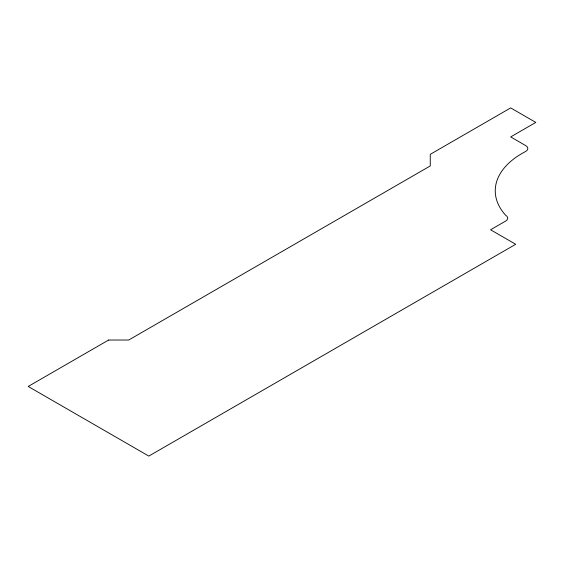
<?xml version="1.0" encoding="UTF-8"?>
<svg xmlns="http://www.w3.org/2000/svg" width="564" height="564" viewBox="0 0 564 564"><rect width="100%" height="100%" fill="white"/><g stroke="black" fill="none" stroke-linecap="round" stroke-linejoin="round"><path stroke-width="0.85" d="M108.612 340.029L28.2 386.46L148.818 456.093L515.7 244.282L490.567 229.774L505.647 221.067A7.106 4.103 0 0 0 505.647 215.265A91.523 52.84 0 0 1 525.747 151.427A7.106 4.103 0 0 0 525.747 145.625L510.674 136.918L535.8 122.416L510.674 107.907L430.261 154.332L430.261 165.936L128.712 340.029L108.612 340.029"/></g></svg>
